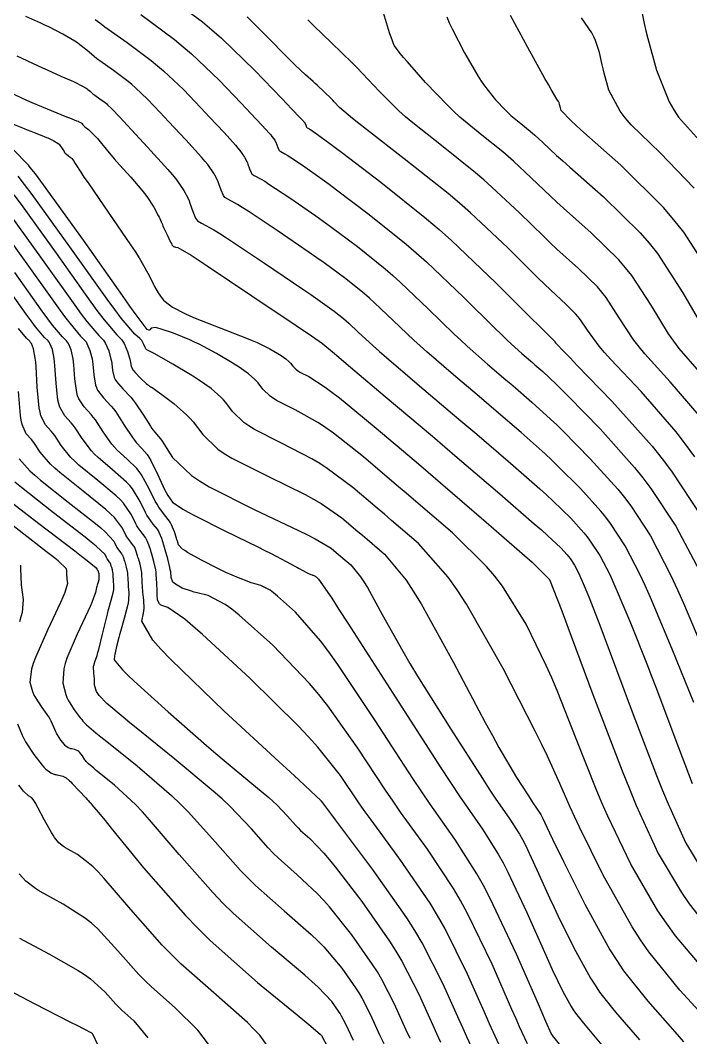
# Model space of a CAD drawing. Header units: metres. Extents: x 837475 to 838479, y 1189012 to 1191015.
# Drawn here: x 837653.7 to 837712, y 1190539.7 to 1190628.2 of the extents above; entities that cross this region are included whole.
import ezdxf

# ---------------------------------------------------------------- set-up
doc = ezdxf.new("R2010")
doc.units = ezdxf.units.M
doc.header["$LTSCALE"] = 0.3
doc.layers.add('COTAS 10', color=1, linetype='Continuous')
doc.layers.add('COTAS INT', color=252, linetype='Continuous')

msp = doc.modelspace()

# ---------------------------------------------------------------- linework, layer by layer
at = {"layer": 'COTAS 10'}
for points, elevation in [([(837707.573, 1190629.882), (837707.985, 1190627.878), (837708.139, 1190627.238), (837708.31, 1190626.562), (837709.071, 1190623.814), (837710.176, 1190621.061), (837710.563, 1190620.382), (837710.986, 1190619.739), (837712.808, 1190617.714)], 1660), ([(837712.297, 1190568.808), (837710.429, 1190573.458), (837708.538, 1190577.955), (837708.08, 1190578.978), (837707.651, 1190579.905), (837706.341, 1190582.453), (837705.061, 1190584.386), (837704.652, 1190584.925), (837704.218, 1190585.466), (837702.453, 1190587.436), (837700.495, 1190589.385), (837699.939, 1190589.913), (837699.378, 1190590.436), (837697.303, 1190592.286), (837695.115, 1190594.161), (837694.482, 1190594.7), (837693.838, 1190595.249), (837691.413, 1190597.303), (837689.087, 1190599.317), (837688.504, 1190599.839), (837687.948, 1190600.347), (837686.164, 1190602.054), (837684.554, 1190603.587), (837684.108, 1190603.984), (837683.663, 1190604.37), (837682.054, 1190605.667), (837680.159, 1190607.056), (837679.533, 1190607.499), (837678.864, 1190607.968), (837676.08, 1190609.873), (837673.554, 1190611.551), (837673.047, 1190611.876), (837672.624, 1190612.141), (837671.789, 1190612.594), (837671.523, 1190612.751), (837671.458, 1190612.83), (837671.396, 1190612.923), (837671.205, 1190613.387), (837671.011, 1190613.947), (837670.948, 1190614.102), (837670.88, 1190614.256), (837670.604, 1190614.812), (837670.042, 1190615.601), (837669.794, 1190615.903), (837669.507, 1190616.24), (837668.137, 1190617.76), (837666.635, 1190619.369), (837666.265, 1190619.763), (837665.914, 1190620.135), (837664.813, 1190621.292), (837663.765, 1190622.289), (837663.448, 1190622.56), (837663.12, 1190622.829), (837661.839, 1190623.78), (837660.658, 1190624.622), (837660.394, 1190624.821), (837660.157, 1190625.006), (837659.526, 1190625.551), (837658.928, 1190626.039), (837658.712, 1190626.188), (837658.474, 1190626.343), (837657.433, 1190626.95), (837656.218, 1190627.581), (837655.871, 1190627.75), (837655.52, 1190627.917), (837654.211, 1190628.504)], 1640), ([(837712.764, 1190593.793), (837710.257, 1190596.719), (837708.061, 1190599.136), (837707.558, 1190599.751), (837707.1, 1190600.343), (837705.823, 1190602.286), (837704.684, 1190604.031), (837704.313, 1190604.498), (837703.917, 1190604.958), (837702.286, 1190606.564), (837700.407, 1190608.258), (837699.856, 1190608.774), (837699.291, 1190609.31), (837697.138, 1190611.416), (837694.757, 1190613.656), (837694.049, 1190614.276), (837693.319, 1190614.897), (837690.506, 1190617.138), (837687.864, 1190619.24), (837687.241, 1190619.773), (837686.666, 1190620.285), (837684.985, 1190621.956), (837683.508, 1190623.539), (837683.063, 1190623.995), (837682.601, 1190624.459), (837680.803, 1190626.201), (837679.268, 1190627.667), (837678.973, 1190627.957), (837678.734, 1190628.196)], 1650), ([(837713.744, 1190540.883), (837711.104, 1190543.782), (837708.394, 1190547.117), (837707.666, 1190548.172), (837706.948, 1190549.285), (837704.434, 1190553.782), (837702.363, 1190557.968), (837701.924, 1190558.886), (837701.543, 1190559.699), (837700.652, 1190561.764), (837699.585, 1190564.137), (837699.093, 1190565.145), (837698.516, 1190566.306), (837695.72, 1190571.764), (837692.553, 1190577.357), (837691.741, 1190578.602), (837690.958, 1190579.716), (837688.366, 1190582.646), (837686.024, 1190584.654), (837685.398, 1190585.188), (837684.783, 1190585.712), (837682.646, 1190587.525), (837680.435, 1190589.181), (837679.774, 1190589.606), (837679.091, 1190590.017), (837676.45, 1190591.381), (837674.108, 1190592.57), (837673.615, 1190592.871), (837673.19, 1190593.159), (837672.213, 1190594.096), (837671.597, 1190594.926), (837671.399, 1190595.147), (837671.189, 1190595.364), (837670.329, 1190596.114), (837669.247, 1190596.883), (837668.897, 1190597.112), (837668.526, 1190597.348), (837667, 1190598.258), (837665.639, 1190599.03), (837665.371, 1190599.179), (837665.15, 1190599.3), (837664.746, 1190599.502), (837664.648, 1190599.583), (837664.62, 1190599.628), (837664.591, 1190599.682), (837664.487, 1190599.955), (837664.3, 1190600.297), (837664.22, 1190600.393), (837664.127, 1190600.491), (837663.69, 1190600.854), (837662.509, 1190602.245), (837661.948, 1190602.991), (837661.284, 1190603.894), (837658.041, 1190608.462), (837654.786, 1190612.997), (837654.116, 1190613.88), (837653.545, 1190614.602)], 1630), ([(837697.834, 1190539.127), (837697.161, 1190540.605), (837696.854, 1190541.295), (837696.494, 1190542.106), (837694.758, 1190546.051), (837692.632, 1190550.468), (837692.027, 1190551.577), (837691.414, 1190552.636), (837689.144, 1190556.051), (837686.806, 1190559.282), (837686.152, 1190560.226), (837685.494, 1190561.19), (837683.093, 1190564.851), (837680.483, 1190568.534), (837679.695, 1190569.512), (837678.877, 1190570.473), (837675.686, 1190573.794), (837672.77, 1190576.41), (837672.126, 1190576.925), (837671.552, 1190577.35), (837670.073, 1190578.133), (837669.109, 1190578.348), (837668.861, 1190578.415), (837668.622, 1190578.485), (837667.823, 1190578.767), (837667.224, 1190579.092), (837667.109, 1190579.19), (837667.016, 1190579.292), (837666.867, 1190579.687), (837666.817, 1190580.191), (837666.787, 1190580.361), (837666.75, 1190580.544), (837666.559, 1190581.314), (837666.335, 1190582.107), (837666.278, 1190582.305), (837666.223, 1190582.492), (837666.04, 1190583.089), (837665.824, 1190583.606), (837665.748, 1190583.743), (837665.664, 1190583.877), (837665.302, 1190584.34), (837664.879, 1190584.912), (837664.756, 1190585.115), (837664.632, 1190585.338), (837664.164, 1190586.302), (837663.501, 1190587.387), (837663.254, 1190587.685), (837662.979, 1190587.983), (837661.756, 1190589.052), (837660.499, 1190590.116), (837660.203, 1190590.41), (837659.929, 1190590.705), (837659.129, 1190591.767), (837658.5, 1190592.719), (837658.335, 1190592.943), (837658.173, 1190593.15), (837657.621, 1190593.755), (837657.181, 1190594.492), (837657.091, 1190594.782), (837657.015, 1190595.108), (837656.852, 1190596.598), (837656.757, 1190598.102), (837656.724, 1190598.437), (837656.687, 1190598.738), (837656.528, 1190599.533), (837656.316, 1190600.037), (837656.245, 1190600.154), (837656.17, 1190600.262), (837655.856, 1190600.571), (837655.066, 1190601.502), (837654.69, 1190602.002), (837654.246, 1190602.607), (837652.075, 1190605.664)], 1620), ([(837652.173, 1190586.847), (837655.351, 1190584.381), (837658.471, 1190582.004), (837659.07, 1190581.543), (837659.554, 1190581.167), (837660.344, 1190580.52), (837660.382, 1190580.441), (837660.393, 1190580.422), (837660.403, 1190580.406), (837660.438, 1190580.358), (837660.468, 1190580.32), (837660.475, 1190580.309), (837660.481, 1190580.298), (837660.499, 1190580.255), (837660.514, 1190580.206), (837660.518, 1190580.19), (837660.523, 1190580.174), (837660.542, 1190580.109), (837660.557, 1190580.037), (837660.561, 1190580.016), (837660.563, 1190579.996), (837660.568, 1190579.919), (837660.57, 1190579.839), (837660.572, 1190579.815), (837660.574, 1190579.792), (837660.583, 1190579.701), (837660.579, 1190579.58), (837660.572, 1190579.537), (837660.563, 1190579.49), (837660.509, 1190579.286), (837660.431, 1190579.006), (837660.407, 1190578.91), (837660.381, 1190578.807), (837660.275, 1190578.371), (837659.961, 1190577.521), (837659.803, 1190577.158), (837659.615, 1190576.738), (837658.68, 1190574.759), (837657.799, 1190572.678), (837657.646, 1190572.194), (837657.531, 1190571.75), (837657.441, 1190570.479), (837657.692, 1190569.509), (837657.793, 1190569.255), (837657.906, 1190569.007), (837658.425, 1190568.161), (837658.957, 1190567.471), (837659.078, 1190567.32), (837659.188, 1190567.188), (837659.492, 1190566.856), (837660.308, 1190566.178), (837660.741, 1190565.827), (837661.263, 1190565.405), (837663.897, 1190563.29), (837666.899, 1190560.711), (837667.653, 1190559.996), (837668.374, 1190559.281), (837670.699, 1190556.695), (837672.9, 1190554.197), (837673.543, 1190553.538), (837674.2, 1190552.893), (837676.695, 1190550.68), (837679.038, 1190548.625), (837679.6, 1190548.079), (837680.125, 1190547.543), (837681.707, 1190545.693), (837682.897, 1190543.996), (837683.175, 1190543.557), (837683.43, 1190543.132), (837684.163, 1190541.707), (837685.012, 1190539.852), (837685.339, 1190539.155)], 1610), ([(837653.681, 1190548.318), (837656.226, 1190546.935), (837658.775, 1190545.501), (837659.337, 1190545.135), (837659.836, 1190544.782), (837661.12, 1190543.617), (837662.036, 1190542.579), (837662.303, 1190542.305), (837662.575, 1190542.037), (837663.608, 1190541.12), (837664.843, 1190539.637)], 1600)]:
    msp.add_lwpolyline(points, dxfattribs=dict(at, elevation=elevation))
at = {"layer": 'COTAS INT'}
for points, elevation in [([(837666.526, 1190630.317), (837669.577, 1190628.015), (837670.404, 1190627.32), (837671.225, 1190626.6), (837674.128, 1190623.793), (837676.475, 1190621.349), (837676.945, 1190620.859), (837677.337, 1190620.449), (837678.106, 1190619.642), (837678.325, 1190619.4), (837678.371, 1190619.346), (837678.41, 1190619.298), (837678.5, 1190619.172), (837678.544, 1190619.083), (837678.555, 1190619.058), (837678.565, 1190619.034), (837678.596, 1190618.944), (837678.626, 1190618.87), (837678.636, 1190618.855), (837678.647, 1190618.843), (837678.689, 1190618.818), (837678.822, 1190618.745), (837678.89, 1190618.703), (837678.971, 1190618.651), (837679.374, 1190618.383), (837680.551, 1190617.523), (837681.12, 1190617.097), (837681.793, 1190616.591), (837685.104, 1190614.085), (837689.07, 1190610.893), (837690.156, 1190609.955), (837691.238, 1190608.992), (837695.104, 1190605.318), (837698.205, 1190602.222), (837698.805, 1190601.625), (837699.292, 1190601.14), (837700.114, 1190600.327), (837700.195, 1190600.247), (837700.215, 1190600.224), (837700.234, 1190600.201), (837700.29, 1190600.114), (837701.071, 1190599.278), (837701.546, 1190598.782), (837702.134, 1190598.171), (837705.189, 1190595.013), (837708.685, 1190591.103), (837709.549, 1190590.019), (837710.369, 1190588.935), (837712.957, 1190585.013)], 1646), ([(837712.791, 1190597.573), (837711.025, 1190599.618), (837710.564, 1190600.236), (837710.114, 1190600.876), (837708.59, 1190603.371), (837706.91, 1190605.945), (837706.362, 1190606.635), (837705.778, 1190607.314), (837703.371, 1190609.682), (837700.965, 1190611.816), (837700.381, 1190612.348), (837699.834, 1190612.854), (837698.155, 1190614.466), (837696.62, 1190615.91), (837696.163, 1190616.31), (837695.692, 1190616.71), (837693.879, 1190618.155), (837691.971, 1190619.738), (837691.441, 1190620.225), (837690.91, 1190620.734), (837688.987, 1190622.747), (837687.396, 1190624.551), (837687.074, 1190624.928), (837686.804, 1190625.251), (837686.26, 1190625.974), (837685.977, 1190626.679), (837685.872, 1190626.992), (837685.755, 1190627.355), (837685.236, 1190629.087)], 1652), ([(837660.258, 1190628.235), (837660.648, 1190627.931), (837661.083, 1190627.603), (837663.025, 1190626.219), (837665.133, 1190624.654), (837665.673, 1190624.212), (837666.194, 1190623.766), (837667.918, 1190622.126), (837669.434, 1190620.54), (837669.825, 1190620.128), (837670.202, 1190619.729), (837671.46, 1190618.387), (837672.446, 1190617.293), (837672.653, 1190617.05), (837672.831, 1190616.833), (837673.236, 1190616.265), (837673.435, 1190615.865), (837673.483, 1190615.754), (837673.529, 1190615.643), (837673.668, 1190615.239), (837673.806, 1190614.906), (837673.851, 1190614.838), (837673.898, 1190614.782), (837674.089, 1190614.669), (837674.69, 1190614.343), (837674.995, 1190614.152), (837675.36, 1190613.918), (837677.178, 1190612.71), (837679.426, 1190611.153), (837680.062, 1190610.698), (837680.704, 1190610.234), (837683.071, 1190608.473), (837685.476, 1190606.534), (837686.142, 1190605.957), (837686.808, 1190605.362), (837689.215, 1190603.071), (837691.472, 1190600.866), (837692.043, 1190600.326), (837692.591, 1190599.817), (837694.379, 1190598.235), (837695.966, 1190596.89), (837696.388, 1190596.531), (837696.802, 1190596.178), (837698.235, 1190594.951), (837699.854, 1190593.471), (837700.385, 1190592.959), (837700.953, 1190592.402), (837703.306, 1190590.022), (837705.685, 1190587.368), (837706.269, 1190586.638), (837706.821, 1190585.911), (837708.546, 1190583.306), (837710.313, 1190579.872), (837710.891, 1190578.622), (837711.508, 1190577.243), (837714.057, 1190571.183)], 1642), ([(837664.211, 1190628.658), (837667.146, 1190626.479), (837667.897, 1190625.864), (837668.623, 1190625.243), (837671.023, 1190622.959), (837672.955, 1190620.944), (837673.385, 1190620.494), (837673.77, 1190620.089), (837674.783, 1190619.015), (837675.385, 1190618.347), (837675.512, 1190618.198), (837675.621, 1190618.065), (837675.868, 1190617.718), (837675.989, 1190617.474), (837676.019, 1190617.406), (837676.047, 1190617.338), (837676.132, 1190617.092), (837676.216, 1190616.888), (837676.243, 1190616.847), (837676.272, 1190616.812), (837676.389, 1190616.743), (837676.756, 1190616.544), (837676.942, 1190616.427), (837677.165, 1190616.284), (837678.276, 1190615.546), (837679.989, 1190614.338), (837680.591, 1190613.898), (837681.249, 1190613.412), (837684.087, 1190611.279), (837687.289, 1190608.697), (837688.176, 1190607.929), (837689.063, 1190607.138), (837692.266, 1190604.087), (837694.995, 1190601.385), (837695.582, 1190600.813), (837696.096, 1190600.318), (837697.345, 1190599.166), (837698.095, 1190598.531), (837698.294, 1190598.362), (837698.49, 1190598.195), (837699.166, 1190597.615), (837700.329, 1190596.506), (837700.831, 1190596.005), (837701.412, 1190595.42), (837704.16, 1190592.608), (837707.152, 1190589.269), (837707.887, 1190588.352), (837708.582, 1190587.437), (837710.752, 1190584.16), (837712.807, 1190580.252)], 1644), ([(837712.387, 1190590.194), (837711.588, 1190591.299), (837710.774, 1190592.363), (837707.723, 1190595.866), (837705.097, 1190598.654), (837704.552, 1190599.266), (837704.086, 1190599.81), (837703.057, 1190601.2), (837702.459, 1190602.116), (837702.264, 1190602.361), (837702.056, 1190602.603), (837701.2, 1190603.446), (837699.849, 1190604.699), (837699.33, 1190605.199), (837698.748, 1190605.766), (837696.121, 1190608.367), (837692.895, 1190611.402), (837691.935, 1190612.243), (837690.946, 1190613.084), (837687.134, 1190616.121), (837683.836, 1190618.654), (837683.171, 1190619.177), (837682.614, 1190619.623), (837681.499, 1190620.588), (837681.046, 1190621.073), (837680.906, 1190621.215), (837680.761, 1190621.361), (837680.183, 1190621.92), (837679.555, 1190622.502), (837679.378, 1190622.663), (837679.2, 1190622.824), (837678.543, 1190623.405), (837677.632, 1190624.264), (837677.292, 1190624.6), (837676.915, 1190624.979), (837675.239, 1190626.7), (837673.457, 1190628.471)], 1648), ([(837690.823, 1190628.449), (837691.04, 1190627.953), (837691.281, 1190627.431), (837692.362, 1190625.342), (837693.531, 1190623.342), (837693.829, 1190622.878), (837694.115, 1190622.451), (837695.055, 1190621.234), (837695.918, 1190620.33), (837696.157, 1190620.101), (837696.395, 1190619.882), (837697.251, 1190619.171), (837698.066, 1190618.522), (837698.277, 1190618.343), (837698.482, 1190618.163), (837699.171, 1190617.515), (837700.377, 1190616.398), (837700.907, 1190615.922), (837701.523, 1190615.375), (837704.457, 1190612.801), (837707.639, 1190609.669), (837708.41, 1190608.772), (837709.135, 1190607.86), (837711.356, 1190604.457), (837713.128, 1190601.409)], 1654), ([(837714.123, 1190605.543), (837711.426, 1190609.717), (837710.567, 1190610.814), (837709.659, 1190611.886), (837705.974, 1190615.543), (837702.74, 1190618.4), (837702.117, 1190618.966), (837701.611, 1190619.436), (837700.768, 1190620.323), (837700.704, 1190620.556), (837700.689, 1190620.613), (837700.676, 1190620.667), (837700.641, 1190620.837), (837700.588, 1190621), (837700.564, 1190621.05), (837700.536, 1190621.102), (837700.398, 1190621.308), (837699.91, 1190622.128), (837699.66, 1190622.567), (837699.362, 1190623.099), (837697.87, 1190625.784), (837696.366, 1190628.581)], 1656), ([(837712.343, 1190613.562), (837709.391, 1190616.629), (837706.863, 1190619.069), (837706.34, 1190619.674), (837705.893, 1190620.249), (837704.92, 1190622.068), (837704.507, 1190623.559), (837704.414, 1190623.925), (837704.331, 1190624.272), (837704.107, 1190625.36), (837703.769, 1190626.405), (837703.614, 1190626.726), (837703.431, 1190627.06), (837702.549, 1190628.379)], 1658), ([(837653.441, 1190625.077), (837655.246, 1190624.221), (837655.677, 1190624.02), (837656.077, 1190623.836), (837657.274, 1190623.304), (837658.162, 1190622.916), (837658.367, 1190622.822), (837658.555, 1190622.734), (837659.089, 1190622.466), (837659.459, 1190622.251), (837659.543, 1190622.196), (837659.62, 1190622.143), (837659.832, 1190621.97), (837660.056, 1190621.776), (837660.14, 1190621.711), (837660.234, 1190621.64), (837660.652, 1190621.341), (837661.107, 1190621.004), (837661.224, 1190620.908), (837661.336, 1190620.812), (837661.708, 1190620.458), (837662.394, 1190619.73), (837662.705, 1190619.398), (837663.067, 1190619.009), (837664.813, 1190617.132), (837666.568, 1190615.187), (837666.936, 1190614.755), (837667.253, 1190614.369), (837667.973, 1190613.359), (837668.326, 1190612.647), (837668.412, 1190612.45), (837668.493, 1190612.252), (837668.741, 1190611.534), (837668.986, 1190610.941), (837669.065, 1190610.821), (837669.149, 1190610.721), (837669.489, 1190610.52), (837670.557, 1190609.94), (837671.099, 1190609.601), (837671.748, 1190609.185), (837674.982, 1190607.037), (837678.301, 1190604.782), (837679.005, 1190604.299), (837679.614, 1190603.877), (837681.037, 1190602.862), (837681.849, 1190602.207), (837682.074, 1190602.012), (837682.3, 1190601.811), (837683.112, 1190601.037), (837684.425, 1190599.828), (837684.965, 1190599.352), (837685.582, 1190598.816), (837688.447, 1190596.372), (837691.709, 1190593.608), (837692.576, 1190592.87), (837693.428, 1190592.144), (837696.372, 1190589.621), (837698.902, 1190587.402), (837699.493, 1190586.867), (837700.036, 1190586.367), (837701.6, 1190584.849), (837702.751, 1190583.565), (837703.034, 1190583.212), (837703.301, 1190582.86), (837704.135, 1190581.6), (837704.99, 1190579.938), (837705.27, 1190579.333), (837705.568, 1190578.666), (837706.802, 1190575.734), (837708.217, 1190572.168), (837708.63, 1190571.101), (837709.052, 1190569.999), (837710.653, 1190565.734), (837712.175, 1190561.754)], 1638), ([(837651.935, 1190622.3), (837653.779, 1190621.438), (837654.27, 1190621.218), (837654.753, 1190621.006), (837656.424, 1190620.306), (837657.747, 1190619.776), (837658.01, 1190619.671), (837658.228, 1190619.584), (837658.642, 1190619.421), (837658.765, 1190619.372), (837658.8, 1190619.357), (837658.835, 1190619.341), (837658.965, 1190619.28), (837659.08, 1190619.209), (837659.105, 1190619.187), (837659.128, 1190619.164), (837659.187, 1190619.074), (837659.255, 1190618.974), (837659.282, 1190618.944), (837659.314, 1190618.914), (837659.462, 1190618.801), (837659.662, 1190618.647), (837659.727, 1190618.592), (837659.796, 1190618.531), (837660.078, 1190618.266), (837660.441, 1190617.879), (837660.561, 1190617.742), (837660.689, 1190617.591), (837661.22, 1190616.937), (837661.902, 1190616.114), (837662.126, 1190615.856), (837662.365, 1190615.585), (837663.352, 1190614.501), (837664.318, 1190613.392), (837664.543, 1190613.106), (837664.749, 1190612.829), (837665.341, 1190611.905), (837665.727, 1190611.185), (837665.804, 1190611.037), (837665.868, 1190610.911), (837665.991, 1190610.641), (837666.093, 1190610.388), (837666.143, 1190610.272), (837666.204, 1190610.137), (837666.505, 1190609.487), (837666.811, 1190608.858), (837666.875, 1190608.737), (837666.929, 1190608.639), (837667.05, 1190608.475), (837667.149, 1190608.454), (837667.189, 1190608.446), (837667.235, 1190608.436), (837667.448, 1190608.393), (837668.587, 1190607.719), (837669.217, 1190607.312), (837669.982, 1190606.81), (837673.884, 1190604.2), (837677.739, 1190601.597), (837679.07, 1190600.699), (837680.02, 1190600.056), (837680.036, 1190600.043), (837680.041, 1190600.039), (837680.045, 1190600.036), (837680.061, 1190600.02), (837680.902, 1190599.308), (837681.426, 1190598.865), (837682.077, 1190598.315), (837685.481, 1190595.44), (837689.581, 1190591.967), (837690.67, 1190591.039), (837691.74, 1190590.127), (837695.44, 1190586.957), (837698.427, 1190584.367), (837699.047, 1190583.821), (837699.577, 1190583.35), (837700.747, 1190582.263), (837701.284, 1190581.664), (837701.416, 1190581.499), (837701.54, 1190581.335), (837701.93, 1190580.747), (837702.329, 1190579.971), (837702.459, 1190579.689), (837702.598, 1190579.377), (837703.174, 1190578.009), (837704.137, 1190575.527), (837704.521, 1190574.514), (837704.955, 1190573.359), (837706.944, 1190568.009), (837709.069, 1190562.45), (837709.589, 1190561.163), (837710.078, 1190559.985), (837711.596, 1190556.643), (837713.175, 1190553.979)], 1636), ([(837652.779, 1190619.26), (837654.068, 1190618.745), (837654.333, 1190618.639), (837654.663, 1190618.508), (837654.95, 1190618.394), (837655.623, 1190618.133), (837656.02, 1190617.975), (837656.132, 1190617.927), (837656.246, 1190617.877), (837656.666, 1190617.68), (837657.036, 1190617.451), (837657.118, 1190617.38), (837657.191, 1190617.307), (837657.382, 1190617.017), (837657.541, 1190616.732), (837657.594, 1190616.662), (837657.651, 1190616.597), (837657.891, 1190616.391), (837658.119, 1190616.224), (837658.168, 1190616.182), (837658.212, 1190616.143), (837658.322, 1190616.017), (837658.392, 1190615.898), (837658.411, 1190615.863), (837658.43, 1190615.827), (837658.498, 1190615.688), (837658.991, 1190614.941), (837659.278, 1190614.521), (837659.631, 1190614.009), (837661.45, 1190611.391), (837663.337, 1190608.633), (837663.732, 1190608.032), (837664.073, 1190607.501), (837664.844, 1190606.173), (837665.228, 1190605.381), (837665.325, 1190605.187), (837665.417, 1190605.006), (837665.715, 1190604.444), (837666.07, 1190603.959), (837666.199, 1190603.825), (837666.342, 1190603.693), (837666.965, 1190603.216), (837668.043, 1190602.645), (837668.471, 1190602.453), (837668.955, 1190602.246), (837671.174, 1190601.376), (837673.403, 1190600.513), (837673.894, 1190600.311), (837674.331, 1190600.125), (837675.451, 1190599.584), (837676.125, 1190599.186), (837676.28, 1190599.089), (837676.422, 1190598.999), (837676.82, 1190598.722), (837677.102, 1190598.475), (837677.172, 1190598.404), (837677.237, 1190598.331), (837677.439, 1190598.058), (837677.76, 1190597.75), (837677.9, 1190597.656), (837678.062, 1190597.557), (837678.832, 1190597.166), (837680.259, 1190596.246), (837680.835, 1190595.814), (837681.49, 1190595.305), (837684.509, 1190592.825), (837688.152, 1190589.735), (837689.2, 1190588.842), (837690.266, 1190587.932), (837694.257, 1190584.509), (837697.595, 1190581.595), (837698.25, 1190581.006), (837698.786, 1190580.512), (837699.748, 1190579.516), (837700.446, 1190577.751), (837700.817, 1190576.773), (837701.264, 1190575.583), (837703.52, 1190569.516), (837706.069, 1190562.861), (837706.702, 1190561.301), (837707.303, 1190559.863), (837709.209, 1190555.689), (837711.236, 1190552.268), (837711.914, 1190551.305), (837712.641, 1190550.335)], 1634), ([(837713.904, 1190544.735), (837710.706, 1190548.525), (837709.917, 1190549.603), (837709.17, 1190550.693), (837706.821, 1190554.735), (837704.833, 1190558.916), (837704.313, 1190560.094), (837703.806, 1190561.28), (837702.086, 1190565.64), (837700.425, 1190569.86), (837699.955, 1190570.959), (837699.481, 1190572.028), (837697.734, 1190575.64), (837695.67, 1190578.934), (837694.995, 1190579.804), (837694.277, 1190580.656), (837691.311, 1190583.577), (837688.145, 1190586.293), (837687.299, 1190587.015), (837686.467, 1190587.724), (837683.577, 1190590.175), (837680.962, 1190592.243), (837680.305, 1190592.71), (837679.675, 1190593.132), (837677.641, 1190594.273), (837676.085, 1190595.063), (837675.758, 1190595.263), (837675.475, 1190595.455), (837674.826, 1190596.077), (837674.417, 1190596.629), (837674.285, 1190596.775), (837674.146, 1190596.92), (837673.574, 1190597.418), (837672.771, 1190597.978), (837672.485, 1190598.16), (837672.171, 1190598.355), (837670.809, 1190599.159), (837669.296, 1190599.971), (837668.887, 1190600.171), (837668.483, 1190600.36), (837667.06, 1190600.952), (837665.915, 1190601.332), (837665.686, 1190601.388), (837665.496, 1190601.422), (837665.125, 1190601.366), (837664.995, 1190601.231), (837664.956, 1190601.215), (837664.916, 1190601.209), (837664.761, 1190601.264), (837663.814, 1190602.524), (837663.275, 1190603.277), (837662.616, 1190604.206), (837659.234, 1190609.022), (837655.764, 1190613.857), (837655.049, 1190614.798), (837654.602, 1190615.364), (837654.441, 1190615.566), (837653.132, 1190616.906)], 1632), ([(837653.182, 1190612.962), (837653.808, 1190612.138), (837656.848, 1190607.903), (837659.876, 1190603.637), (837660.496, 1190602.793), (837661.02, 1190602.096), (837662.123, 1190600.797), (837662.561, 1190600.365), (837662.666, 1190600.215), (837662.764, 1190600.051), (837663.061, 1190599.348), (837663.265, 1190598.669), (837663.304, 1190598.521), (837663.337, 1190598.389), (837663.393, 1190598.057), (837663.522, 1190597.765), (837663.6, 1190597.66), (837663.696, 1190597.544), (837664.196, 1190597.035), (837664.7, 1190596.567), (837664.8, 1190596.477), (837664.882, 1190596.405), (837665.032, 1190596.285), (837665.092, 1190596.262), (837665.117, 1190596.249), (837665.146, 1190596.235), (837665.281, 1190596.16), (837665.653, 1190595.898), (837665.832, 1190595.765), (837666.044, 1190595.605), (837667.083, 1190594.81), (837668.232, 1190593.808), (837668.513, 1190593.518), (837668.778, 1190593.224), (837669.6, 1190592.115), (837670.904, 1190590.863), (837671.473, 1190590.478), (837672.131, 1190590.077), (837675.258, 1190588.489), (837678.508, 1190586.903), (837679.243, 1190586.503), (837679.907, 1190586.119), (837681.714, 1190584.876), (837683.099, 1190583.701), (837683.498, 1190583.361), (837683.903, 1190583.015), (837685.42, 1190581.714), (837687.289, 1190579.452), (837687.916, 1190578.5), (837688.59, 1190577.407), (837691.421, 1190572.285), (837694.169, 1190567.076), (837694.792, 1190565.928), (837695.354, 1190564.907), (837696.887, 1190562.285), (837697.859, 1190560.773), (837698.068, 1190560.453), (837698.251, 1190560.175), (837698.698, 1190559.526), (837698.994, 1190559.063), (837699.083, 1190558.902), (837699.174, 1190558.726), (837699.526, 1190557.974), (837700.258, 1190556.432), (837700.589, 1190555.76), (837700.974, 1190554.98), (837702.828, 1190551.275), (837705.015, 1190547.302), (837705.611, 1190546.354), (837706.202, 1190545.471), (837708.303, 1190542.828), (837710.665, 1190540.173), (837711.42, 1190539.283)], 1628), ([(837652.83, 1190611.278), (837655.655, 1190607.343), (837658.469, 1190603.379), (837659.044, 1190602.595), (837659.532, 1190601.948), (837660.557, 1190600.741), (837660.963, 1190600.34), (837661.061, 1190600.2), (837661.152, 1190600.048), (837661.428, 1190599.394), (837661.62, 1190598.686), (837661.659, 1190598.5), (837661.692, 1190598.317), (837661.758, 1190597.692), (837661.912, 1190597.085), (837662.001, 1190596.914), (837662.109, 1190596.742), (837662.663, 1190596.11), (837663.353, 1190595.369), (837663.546, 1190595.127), (837663.739, 1190594.871), (837664.446, 1190593.814), (837665.056, 1190592.853), (837665.189, 1190592.657), (837665.306, 1190592.492), (837665.598, 1190592.147), (837665.927, 1190591.749), (837666.067, 1190591.55), (837666.228, 1190591.313), (837666.987, 1190590.134), (837668.619, 1190588.568), (837669.33, 1190588.086), (837670.154, 1190587.584), (837674.067, 1190585.597), (837677.924, 1190583.789), (837678.712, 1190583.399), (837679.38, 1190583.058), (837680.782, 1190582.226), (837681.415, 1190581.69), (837681.597, 1190581.535), (837681.782, 1190581.377), (837682.474, 1190580.782), (837683.328, 1190579.75), (837683.614, 1190579.315), (837683.922, 1190578.816), (837685.214, 1190576.478), (837687, 1190573.266), (837687.619, 1190572.217), (837688.292, 1190571.098), (837691.174, 1190566.478), (837693.929, 1190562.192), (837694.523, 1190561.284), (837695.043, 1190560.496), (837696.31, 1190558.658), (837697.149, 1190557.343), (837697.4, 1190556.886), (837697.658, 1190556.389), (837698.658, 1190554.256), (837699.79, 1190551.758), (837700.133, 1190551.03), (837700.488, 1190550.287), (837701.874, 1190547.472), (837703.324, 1190544.839), (837703.718, 1190544.211), (837704.11, 1190543.625), (837705.503, 1190541.874), (837707.585, 1190539.464)], 1626), ([(837652.086, 1190610.094), (837653.799, 1190607.707), (837654.461, 1190606.783), (837657.061, 1190603.122), (837657.593, 1190602.398), (837658.043, 1190601.799), (837658.99, 1190600.684), (837659.366, 1190600.314), (837659.456, 1190600.185), (837659.54, 1190600.044), (837659.794, 1190599.44), (837659.976, 1190598.704), (837660.014, 1190598.479), (837660.047, 1190598.245), (837660.123, 1190597.327), (837660.28, 1190596.426), (837660.364, 1190596.203), (837660.466, 1190595.992), (837660.982, 1190595.325), (837661.644, 1190594.601), (837661.837, 1190594.353), (837662.035, 1190594.085), (837662.787, 1190592.947), (837663.497, 1190591.863), (837663.669, 1190591.629), (837663.829, 1190591.424), (837664.318, 1190590.921), (837664.782, 1190590.375), (837664.927, 1190590.142), (837665.08, 1190589.875), (837665.692, 1190588.614), (837666.288, 1190587.344), (837666.431, 1190587.07), (837666.563, 1190586.83), (837666.962, 1190586.244), (837667.876, 1190585.636), (837668.334, 1190585.382), (837668.88, 1190585.09), (837671.59, 1190583.729), (837674.399, 1190582.348), (837675.007, 1190582.045), (837675.541, 1190581.776), (837676.859, 1190581.087), (837677.601, 1190580.677), (837677.773, 1190580.582), (837677.93, 1190580.497), (837678.374, 1190580.258), (837678.68, 1190580.099), (837678.751, 1190580.064), (837678.815, 1190580.032), (837678.993, 1190579.951), (837679.118, 1190579.904), (837679.149, 1190579.893), (837679.177, 1190579.884), (837679.265, 1190579.862), (837679.374, 1190579.804), (837679.417, 1190579.772), (837679.464, 1190579.734), (837679.68, 1190579.54), (837680.822, 1190577.875), (837681.453, 1190576.908), (837682.221, 1190575.723), (837686.132, 1190569.619), (837690.248, 1190563.222), (837691.146, 1190561.852), (837691.937, 1190560.656), (837693.921, 1190557.789), (837695.304, 1190555.624), (837695.716, 1190554.871), (837696.142, 1190554.051), (837697.789, 1190550.538), (837699.323, 1190547.084), (837699.677, 1190546.301), (837700.002, 1190545.594), (837700.92, 1190543.67), (837701.632, 1190542.377), (837701.826, 1190542.068), (837702.019, 1190541.78), (837702.702, 1190540.92), (837704.299, 1190539.014)], 1624), ([(837701.387, 1190538.167), (837700.024, 1190539.838), (837700.015, 1190539.856), (837700.007, 1190539.866), (837699.991, 1190539.888), (837699.977, 1190539.906), (837699.974, 1190539.91), (837699.971, 1190539.913), (837699.967, 1190539.919), (837699.965, 1190539.921), (837699.965, 1190539.922), (837699.958, 1190539.929), (837699.951, 1190539.934), (837699.943, 1190539.943), (837699.937, 1190539.951), (837699.927, 1190539.97), (837699.452, 1190541.05), (837698.791, 1190542.557), (837696.876, 1190546.92), (837694.61, 1190551.751), (837694.022, 1190552.88), (837693.451, 1190553.919), (837691.533, 1190556.92), (837689.372, 1190559.969), (837688.649, 1190561.039), (837687.871, 1190562.206), (837684.612, 1190567.235), (837681.352, 1190572.128), (837680.574, 1190573.21), (837679.85, 1190574.174), (837677.683, 1190576.667), (837676.117, 1190578.072), (837675.771, 1190578.349), (837675.463, 1190578.577), (837674.669, 1190578.998), (837674.035, 1190579.16), (837673.828, 1190579.226), (837673.608, 1190579.301), (837672.701, 1190579.647), (837671.605, 1190580.128), (837671.267, 1190580.289), (837670.913, 1190580.461), (837669.507, 1190581.18), (837668.283, 1190581.871), (837668.043, 1190582.024), (837667.846, 1190582.162), (837667.495, 1190582.523), (837667.399, 1190582.852), (837667.363, 1190582.97), (837667.324, 1190583.098), (837667.149, 1190583.656), (837666.893, 1190584.267), (837666.802, 1190584.429), (837666.703, 1190584.588), (837666.275, 1190585.137), (837665.774, 1190585.814), (837665.629, 1190586.054), (837665.482, 1190586.317), (837664.928, 1190587.458), (837664.291, 1190588.631), (837664.091, 1190588.914), (837663.88, 1190589.179), (837663.037, 1190589.986), (837662.164, 1190590.77), (837661.936, 1190591.02), (837661.713, 1190591.284), (837660.958, 1190592.357), (837660.268, 1190593.402), (837660.086, 1190593.648), (837659.908, 1190593.875), (837659.302, 1190594.54), (837658.824, 1190595.242), (837658.728, 1190595.492), (837658.647, 1190595.767), (837658.487, 1190596.963), (837658.402, 1190598.174), (837658.369, 1190598.458), (837658.332, 1190598.721), (837658.161, 1190599.487), (837657.928, 1190600.04), (837657.851, 1190600.169), (837657.768, 1190600.288), (837657.423, 1190600.628), (837656.554, 1190601.651), (837656.141, 1190602.2), (837655.653, 1190602.864), (837653.268, 1190606.224)], 1622), ([(837695.74, 1190538.284), (837694.87, 1190540.159), (837694.551, 1190540.867), (837694.198, 1190541.655), (837692.639, 1190545.182), (837690.653, 1190549.185), (837690.031, 1190550.274), (837689.377, 1190551.354), (837686.755, 1190555.182), (837684.241, 1190558.595), (837683.655, 1190559.412), (837683.117, 1190560.175), (837681.573, 1190562.467), (837679.615, 1190564.939), (837678.815, 1190565.814), (837677.905, 1190566.772), (837673.689, 1190570.921), (837669.588, 1190574.716), (837668.751, 1190575.45), (837668.043, 1190576.048), (837666.561, 1190577.063), (837666.038, 1190577.238), (837665.934, 1190577.306), (837665.848, 1190577.381), (837665.684, 1190577.723), (837665.644, 1190578.19), (837665.636, 1190578.345), (837665.628, 1190578.511), (837665.612, 1190579.204), (837665.568, 1190579.956), (837665.543, 1190580.16), (837665.512, 1190580.361), (837665.355, 1190581.073), (837665.173, 1190581.721), (837665.126, 1190581.882), (837665.081, 1190582.035), (837664.932, 1190582.522), (837664.755, 1190582.944), (837664.693, 1190583.056), (837664.625, 1190583.166), (837664.329, 1190583.544), (837663.984, 1190584.011), (837663.884, 1190584.177), (837663.782, 1190584.358), (837663.4, 1190585.145), (837662.712, 1190586.143), (837662.417, 1190586.457), (837662.077, 1190586.787), (837660.475, 1190588.118), (837658.834, 1190589.462), (837658.47, 1190589.801), (837658.145, 1190590.126), (837657.3, 1190591.178), (837656.733, 1190592.035), (837656.584, 1190592.237), (837656.438, 1190592.424), (837655.94, 1190592.97), (837655.539, 1190593.742), (837655.455, 1190594.071), (837655.382, 1190594.449), (837655.217, 1190596.233), (837655.113, 1190598.03), (837655.079, 1190598.417), (837655.043, 1190598.755), (837654.895, 1190599.579), (837654.703, 1190600.033), (837654.64, 1190600.139), (837654.572, 1190600.236), (837654.289, 1190600.515), (837653.577, 1190601.354)], 1618), ([(837693.647, 1190537.441), (837692.579, 1190539.714), (837692.248, 1190540.439), (837691.901, 1190541.204), (837690.52, 1190544.314), (837688.675, 1190547.902), (837688.035, 1190548.97), (837687.34, 1190550.071), (837684.367, 1190554.314), (837681.675, 1190557.908), (837681.158, 1190558.599), (837680.74, 1190559.159), (837680.053, 1190560.083), (837679.938, 1190560.214), (837679.88, 1190560.273), (837679.81, 1190560.342), (837679.465, 1190560.674), (837677.986, 1190562.05), (837677.202, 1190562.777), (837676.255, 1190563.654), (837671.482, 1190568.07), (837666.833, 1190572.549), (837665.964, 1190573.465), (837665.277, 1190574.241), (837664.308, 1190575.874), (837664.464, 1190576.591), (837664.486, 1190576.79), (837664.499, 1190576.988), (837664.471, 1190577.707), (837664.399, 1190578.402), (837664.385, 1190578.585), (837664.373, 1190578.765), (837664.351, 1190579.383), (837664.317, 1190579.966), (837664.297, 1190580.124), (837664.274, 1190580.28), (837664.152, 1190580.832), (837664.01, 1190581.334), (837663.974, 1190581.459), (837663.939, 1190581.578), (837663.824, 1190581.956), (837663.687, 1190582.283), (837663.638, 1190582.369), (837663.585, 1190582.454), (837663.356, 1190582.748), (837663.088, 1190583.11), (837663.011, 1190583.238), (837662.932, 1190583.379), (837662.636, 1190583.989), (837661.922, 1190584.899), (837661.58, 1190585.228), (837661.176, 1190585.592), (837659.194, 1190587.184), (837657.168, 1190588.808), (837656.737, 1190589.192), (837656.361, 1190589.546), (837655.471, 1190590.588), (837654.966, 1190591.352), (837654.833, 1190591.532), (837654.703, 1190591.699), (837654.259, 1190592.185), (837653.897, 1190592.992), (837653.818, 1190593.36), (837653.75, 1190593.791), (837653.581, 1190595.869)], 1616), ([(837653.642, 1190589.998), (837654.577, 1190588.967), (837655.004, 1190588.582), (837655.503, 1190588.154), (837657.913, 1190586.25), (837660.274, 1190584.396), (837660.744, 1190584), (837661.133, 1190583.655), (837661.872, 1190582.833), (837662.082, 1190582.4), (837662.138, 1190582.3), (837662.193, 1190582.208), (837662.383, 1190581.951), (837662.546, 1190581.743), (837662.584, 1190581.683), (837662.618, 1190581.621), (837662.715, 1190581.389), (837662.797, 1190581.12), (837662.822, 1190581.036), (837662.848, 1190580.947), (837662.948, 1190580.591), (837663.035, 1190580.199), (837663.052, 1190580.088), (837663.066, 1190579.976), (837663.09, 1190579.562), (837663.106, 1190579.123), (837663.114, 1190578.995), (837663.124, 1190578.865), (837663.175, 1190578.372), (837663.151, 1190577.715), (837663.114, 1190577.481), (837663.064, 1190577.226), (837662.773, 1190576.115), (837662.441, 1190574.979), (837662.364, 1190574.707), (837662.295, 1190574.454), (837662.1, 1190573.693), (837661.979, 1190573.122), (837661.956, 1190572.989), (837661.938, 1190572.866), (837661.908, 1190572.511), (837662.629, 1190571.644), (837663.084, 1190571.198), (837663.65, 1190570.663), (837666.613, 1190567.986), (837669.942, 1190565.073), (837670.738, 1190564.388), (837671.48, 1190563.756), (837673.707, 1190561.913), (837675.347, 1190560.543), (837675.718, 1190560.209), (837676.055, 1190559.895), (837676.973, 1190558.924), (837677.689, 1190558.111), (837677.898, 1190557.897), (837678.112, 1190557.687), (837678.924, 1190556.967), (837680.13, 1190555.707), (837680.592, 1190555.156), (837681.11, 1190554.518), (837683.445, 1190551.487), (837685.846, 1190548.063), (837686.406, 1190547.178), (837686.921, 1190546.319), (837688.401, 1190543.445), (837689.605, 1190540.754), (837689.945, 1190540.011), (837690.288, 1190539.269)], 1614), ([(837687.642, 1190539.583), (837687.308, 1190540.303), (837686.282, 1190542.576), (837685.175, 1190544.726), (837684.791, 1190545.368), (837684.372, 1190546.03), (837682.576, 1190548.59), (837680.618, 1190551.031), (837680.096, 1190551.618), (837679.584, 1190552.166), (837677.809, 1190553.824), (837676.156, 1190555.29), (837675.721, 1190555.718), (837675.295, 1190556.154), (837673.836, 1190557.809), (837671.966, 1190559.786), (837671.282, 1190560.426), (837670.524, 1190561.106), (837667.186, 1190563.895), (837663.959, 1190566.492), (837663.272, 1190567.05), (837662.674, 1190567.539), (837661.262, 1190568.726), (837660.596, 1190569.414), (837660.469, 1190569.589), (837660.366, 1190569.757), (837660.204, 1190570.309), (837660.192, 1190570.795), (837660.184, 1190570.921), (837660.174, 1190571.045), (837660.122, 1190571.463), (837660.098, 1190571.842), (837660.107, 1190571.941), (837660.121, 1190572.037), (837660.228, 1190572.36), (837660.419, 1190572.912), (837660.487, 1190573.153), (837660.562, 1190573.431), (837660.887, 1190574.751), (837661.226, 1190576.156), (837661.31, 1190576.488), (837661.39, 1190576.796), (837661.641, 1190577.701), (837661.813, 1190578.358), (837661.843, 1190578.509), (837661.865, 1190578.648), (837661.879, 1190579.036), (837661.849, 1190579.328), (837661.843, 1190579.405), (837661.838, 1190579.481), (837661.829, 1190579.741), (837661.814, 1190579.986), (837661.806, 1190580.052), (837661.796, 1190580.118), (837661.745, 1190580.35), (837661.686, 1190580.561), (837661.67, 1190580.613), (837661.656, 1190580.663), (837661.607, 1190580.822), (837661.55, 1190580.959), (837661.529, 1190580.996), (837661.507, 1190581.032), (837661.411, 1190581.155), (837661.298, 1190581.307), (837661.265, 1190581.361), (837661.232, 1190581.42), (837661.108, 1190581.677), (837660.343, 1190582.411), (837659.907, 1190582.772), (837659.373, 1190583.2), (837656.632, 1190585.316), (837653.838, 1190587.501), (837653.271, 1190587.973)], 1612), ([(837682.715, 1190539.401), (837682.045, 1190540.838), (837681.684, 1190541.538), (837681.559, 1190541.747), (837681.423, 1190541.962), (837680.838, 1190542.796), (837679.633, 1190544.056), (837679.105, 1190544.541), (837678.492, 1190545.084), (837675.58, 1190547.537), (837672.244, 1190550.496), (837671.365, 1190551.359), (837670.505, 1190552.24), (837667.562, 1190555.58), (837664.983, 1190558.613), (837664.354, 1190559.302), (837663.762, 1190559.925), (837661.929, 1190561.628), (837660.612, 1190562.687), (837660.346, 1190562.904), (837660.121, 1190563.087), (837659.665, 1190563.472), (837659.475, 1190563.682), (837659.419, 1190563.756), (837659.361, 1190563.835), (837659.14, 1190564.178), (837658.896, 1190564.496), (837658.825, 1190564.561), (837658.752, 1190564.615), (837658.474, 1190564.726), (837658.21, 1190564.773), (837658.147, 1190564.787), (837658.087, 1190564.802), (837657.904, 1190564.859), (837657.711, 1190565.001), (837657.645, 1190565.069), (837657.573, 1190565.15), (837657.266, 1190565.546), (837656.965, 1190566.01), (837656.897, 1190566.134), (837656.836, 1190566.256), (837656.669, 1190566.679), (837656.434, 1190567.188), (837656.33, 1190567.364), (837656.209, 1190567.555), (837655.632, 1190568.372), (837655.053, 1190569.264), (837654.932, 1190569.502), (837654.827, 1190569.737), (837654.588, 1190570.554), (837654.752, 1190571.747), (837654.902, 1190572.219), (837655.097, 1190572.751), (837656.176, 1190575.185), (837657.27, 1190577.526), (837657.475, 1190577.999), (837657.637, 1190578.397), (837657.866, 1190579.205), (837657.825, 1190579.506), (837657.817, 1190579.584), (837657.81, 1190579.661), (837657.796, 1190579.92), (837657.788, 1190580.152), (837657.784, 1190580.21), (837657.78, 1190580.267), (837657.762, 1190580.452), (837657.037, 1190581.125), (837656.587, 1190581.49), (837656.029, 1190581.932), (837653.116, 1190584.17)], 1608), ([(837653.744, 1190580.752), (837653.755, 1190580.593), (837653.765, 1190580.427), (837653.788, 1190579.776), (837653.827, 1190579.045), (837653.847, 1190578.829), (837653.87, 1190578.607), (837653.986, 1190577.759), (837653.902, 1190576.643), (837653.801, 1190576.253), (837653.665, 1190575.827)], 1606), ([(837653.504, 1190566.962), (837653.897, 1190565.967), (837654.042, 1190565.681), (837654.202, 1190565.389), (837654.909, 1190564.297), (837655.631, 1190563.366), (837655.8, 1190563.176), (837655.957, 1190563.016), (837656.41, 1190562.682), (837656.756, 1190562.56), (837656.844, 1190562.534), (837656.929, 1190562.51), (837657.206, 1190562.451), (837657.444, 1190562.397), (837657.503, 1190562.377), (837657.56, 1190562.354), (837657.741, 1190562.253), (837658.013, 1190562.011), (837658.126, 1190561.899), (837658.256, 1190561.767), (837658.862, 1190561.131), (837659.445, 1190560.508), (837659.559, 1190560.385), (837659.654, 1190560.283), (837659.828, 1190560.094), (837659.864, 1190560.052), (837659.871, 1190560.043), (837659.878, 1190560.036), (837659.892, 1190560.017), (837659.901, 1190560.004), (837659.907, 1190559.994), (837659.919, 1190559.972), (837659.93, 1190559.951), (837659.933, 1190559.946), (837659.936, 1190559.942), (837659.943, 1190559.933), (837659.951, 1190559.927), (837659.954, 1190559.925), (837659.958, 1190559.923), (837659.975, 1190559.913), (837660.675, 1190559.064), (837661.11, 1190558.532), (837661.649, 1190557.872), (837664.465, 1190554.415), (837668.112, 1190550.276), (837669.176, 1190549.185), (837670.262, 1190548.118), (837674.378, 1190544.465), (837677.814, 1190541.644), (837678.472, 1190541.102), (837679.002, 1190540.663), (837679.855, 1190539.941), (837679.882, 1190539.9), (837679.9, 1190539.88), (837679.941, 1190539.851), (837680.473, 1190538.806)], 1606), ([(837675.707, 1190538.269), (837674.557, 1190539.873), (837674.062, 1190540.405), (837673.49, 1190540.975), (837670.788, 1190543.35), (837667.7, 1190546.091), (837666.885, 1190546.892), (837666.087, 1190547.71), (837663.35, 1190550.816), (837661.045, 1190553.509), (837660.519, 1190554.067), (837660.042, 1190554.543), (837658.725, 1190555.587), (837657.866, 1190556.054), (837657.677, 1190556.167), (837657.509, 1190556.273), (837657.081, 1190556.595), (837656.717, 1190557.065), (837656.59, 1190557.264), (837656.452, 1190557.493), (837655.859, 1190558.569), (837655.301, 1190559.62), (837655.185, 1190559.833), (837655.086, 1190560.013), (837654.867, 1190560.384), (837654.737, 1190560.522), (837654.694, 1190560.556), (837654.647, 1190560.587), (837654.452, 1190560.684), (837654.03, 1190561.097), (837653.84, 1190561.328), (837653.618, 1190561.609)], 1604), ([(837670.112, 1190539.083), (837669.652, 1190539.708), (837669.167, 1190540.306), (837667.198, 1190542.235), (837665.137, 1190544.064), (837664.594, 1190544.598), (837664.061, 1190545.144), (837662.235, 1190547.217), (837660.44, 1190549.145), (837659.928, 1190549.601), (837659.408, 1190550.022), (837657.476, 1190551.261), (837655.773, 1190552.186), (837655.399, 1190552.409), (837655.067, 1190552.619), (837654.219, 1190553.257), (837653.644, 1190553.913)], 1602), ([(837660.519, 1190538.967), (837660.018, 1190540.006), (837660.013, 1190540.01), (837660.011, 1190540.011), (837660.01, 1190540.013), (837660.006, 1190540.018), (837659.232, 1190540.419), (837658.745, 1190540.669), (837658.141, 1190540.98), (837654.976, 1190542.609), (837651.772, 1190544.275)], 1598)]:
    msp.add_lwpolyline(points, dxfattribs=dict(at, elevation=elevation))

doc.saveas('drawing.dxf')
